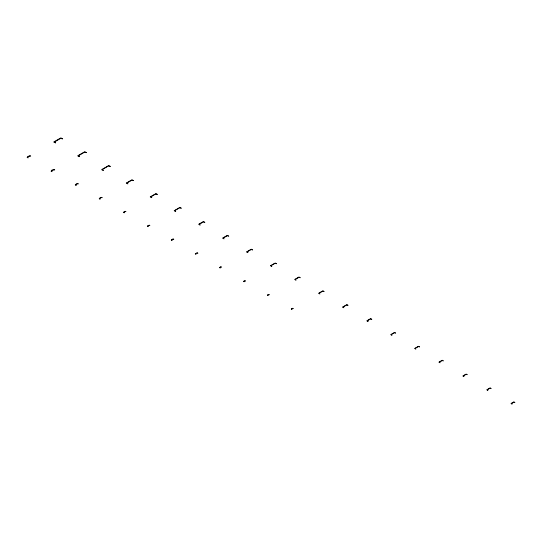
<?xml version="1.0" encoding="UTF-8"?>
<svg xmlns="http://www.w3.org/2000/svg" width="542" height="542" viewBox="0 0 542 542"><rect width="100%" height="100%" fill="white"/><g stroke="black" fill="none" stroke-linecap="round" stroke-linejoin="round"><path stroke-width="0.81" d="M195.682 253.724L195.994 254.32L195.262 253.9L197.18 252.789L197.911 253.209L196.915 253.012M54.6 141.963L55.663 142.932L53.692 142.011L60.873 137.864L62.662 138.887L60.569 138.44L54.62 141.909M78.461 155.744L79.525 156.706L77.648 155.839L84.83 151.692L86.517 152.668L84.471 152.2L78.461 155.744M102.357 169.538L103.42 170.5L101.598 169.673L108.786 165.52L110.412 166.462L108.325 166.015L102.363 169.51M126.97 183.02L127.926 183.887L126.272 183.088L132.024 179.768L133.542 180.642L131.808 180.188L126.977 182.986M150.866 196.814L151.821 197.681L150.229 196.915L155.981 193.596L157.437 194.442L155.662 193.995L150.866 196.814M174.768 210.614L175.723 211.482L174.185 210.75L179.93 207.43L181.34 208.243L179.565 207.796L174.781 210.587M295.282 279.435L296.054 280.153L294.679 279.482L298.988 276.996L300.261 277.728L298.805 277.362L295.282 279.435M319.157 293.215L319.936 293.94L318.635 293.317L322.944 290.824L324.136 291.515L322.68 291.149L319.191 293.161M343.086 307.036L343.858 307.754L342.585 307.145L346.9 304.651L348.066 305.329L346.568 304.977L343.1 307.002M27.574 157.295L28.17 157.871L27.1 157.363L29.973 155.703C32.574 156.74 27.479 155.148 27.588 157.268M51.47 171.089L52.073 171.665L51.056 171.191L53.929 169.531C56.937 170.649 50.955 168.819 51.51 171.042M75.704 184.829L76.246 185.357L75.25 184.883L77.648 183.501C80.06 184.592 75.704 182.898 75.738 184.788M99.593 198.623L100.135 199.144L99.206 198.718L101.598 197.329C103.827 198.338 99.504 196.671 99.626 198.575M123.84 212.356L124.308 212.83L123.4 212.41L125.317 211.299C127.445 212.261 123.901 210.879 123.84 212.356M147.763 226.17L148.23 226.644L147.356 226.238L149.274 225.133C151.313 226.163 147.891 224.551 147.763 226.17M171.685 239.984L172.153 240.452L171.306 240.065L173.223 238.961C175.202 239.957 171.773 238.351 171.685 239.984M199.341 224.286L200.181 225.072L198.616 224.3L203.406 221.536L204.862 222.376L203.291 221.976L199.388 224.232M223.229 238.073L224.07 238.866L222.572 238.128L227.362 235.363L228.751 236.163L227.22 235.756L223.27 238.019M219.896 267.565L220.309 267.985L219.456 267.592L220.899 266.759C222.782 267.728 220.099 266.42 219.91 267.538M247.111 251.867L247.958 252.653L246.529 251.962L251.319 249.198L252.633 249.95L251.109 249.544L247.132 251.84M243.805 281.366L244.212 281.786L243.412 281.42L244.848 280.587L245.567 281.007L243.839 281.318M271 265.661L271.84 266.447L270.485 265.79L275.275 263.026L276.522 263.744L274.95 263.351L271.02 265.627M267.714 295.173L268.127 295.593L267.369 295.248L268.805 294.421C270.451 295.376 267.931 293.927 267.728 295.146M291.65 308.994L292.063 309.414L291.325 309.082L292.761 308.249C294.414 309.164 291.853 307.781 291.65 308.994M367.388 320.789L368.099 321.474L366.785 320.837L370.613 318.621L371.826 319.326L370.484 318.981L367.401 320.762M391.249 334.57L391.961 335.254L390.735 334.665L394.569 332.456L395.687 333.1L394.305 332.774L391.249 334.57M415.165 348.377L415.877 349.062L414.691 348.499L418.526 346.284L419.61 346.907L418.268 346.568L415.165 348.377M439.433 362.137L440.09 362.767L438.884 362.192L442.238 360.254L443.342 360.891L442.103 360.579L439.474 362.083M463.335 375.938L463.993 376.568L462.841 376.019L466.195 374.082L467.245 374.691L465.964 374.393L463.356 375.911M487.244 389.739L487.895 390.369L486.797 389.847L490.151 387.916L491.154 388.492L489.866 388.194L487.244 389.739M511.519 403.505L512.122 404.081L510.991 403.539L513.863 401.879L514.9 402.476L513.721 402.211L511.519 403.505"/></g></svg>
